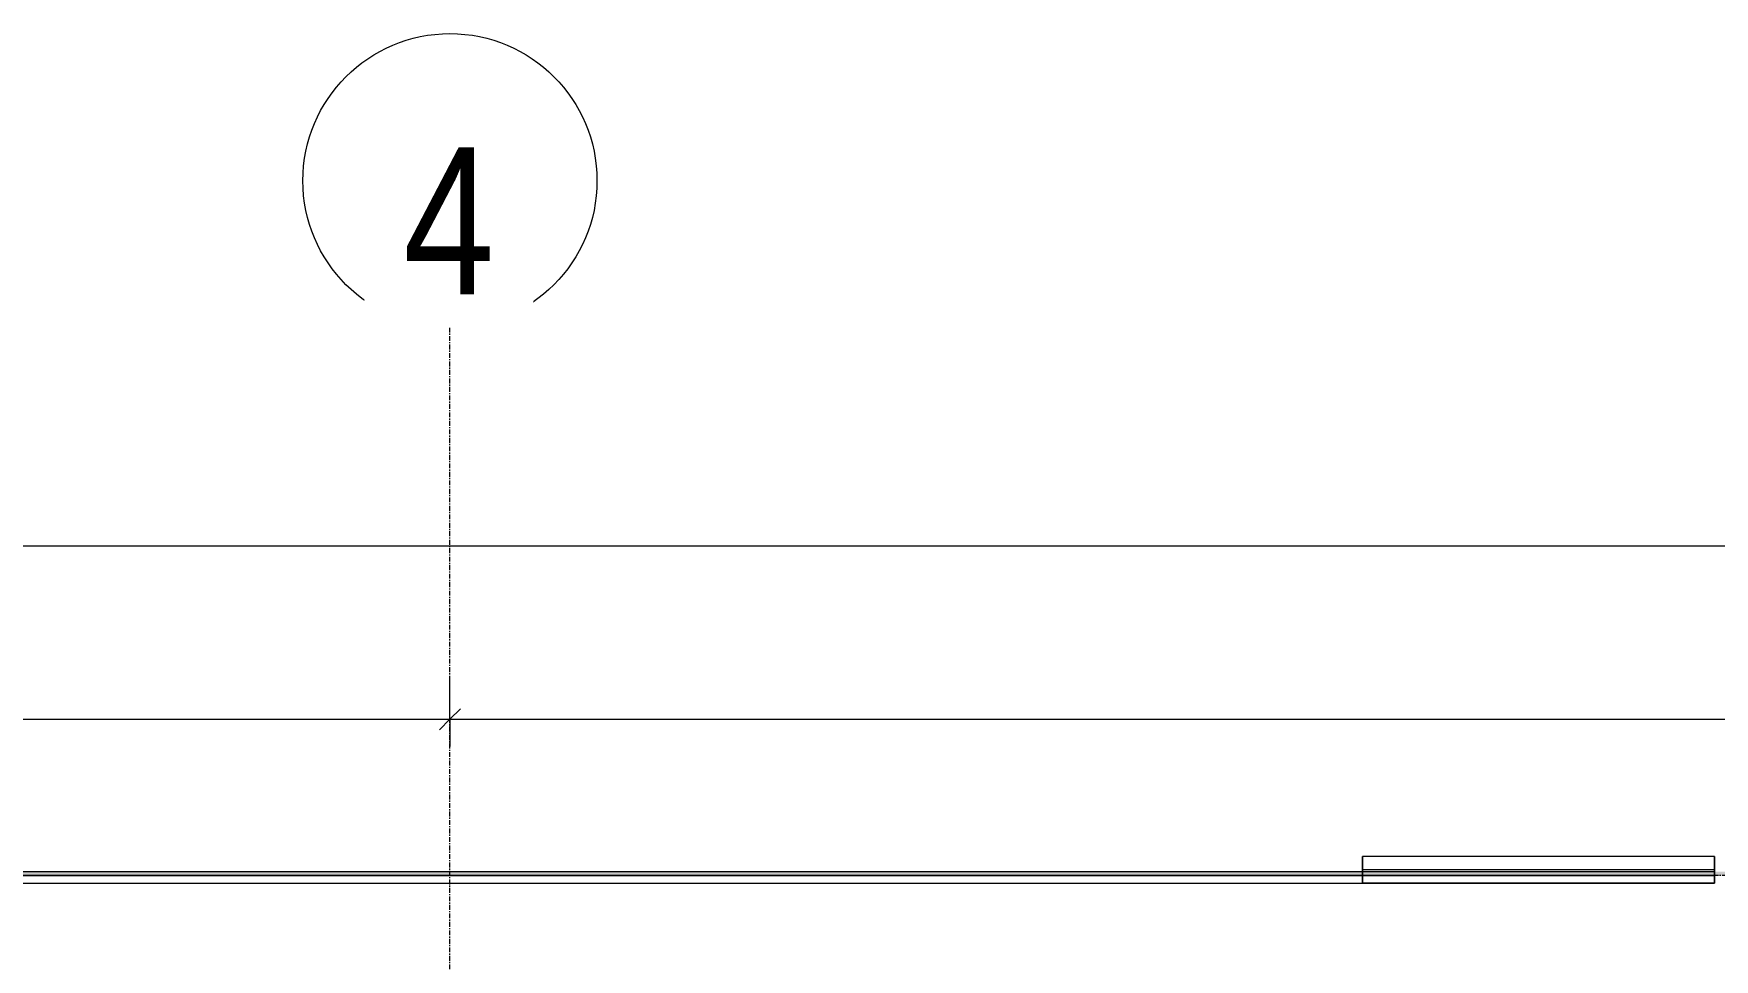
# Model space of a CAD drawing. Header units: millimetres. Extents: x -21807 to 29780, y -1565 to 60640.
# Drawn here: x 2111 to 6512, y 58218 to 60640 of the extents above; entities that cross this region are included whole.
import ezdxf

# ---------------------------------------------------------------- set-up
doc = ezdxf.new("R2010")
doc.units = ezdxf.units.MM
doc.linetypes.add('Grid Line', pattern=[22.225, 12.7, -3.175, 3.175, -3.175])
for name, color, linetype, lineweight in [('A-ANNO-DIMS', 7, 'Continuous', 9), ('A-ANNO-DIMS-110', 7, 'Continuous', 9), ('A-WALL', 7, 'Continuous', 9), ('A-WALL-PATT', 7, 'Continuous', 9), ('S-GRID', 7, 'Continuous', 9), ('S-GRID-IDEN', 7, 'Continuous', 9)]:
    doc.layers.add(name, color=color, linetype=linetype, lineweight=lineweight)
doc.layers.add('A-GLAZ', color=7, linetype='Continuous', lineweight=9, true_color=0x00007f)
doc.styles.add('Arial', font='arial.ttf', dxfattribs={"width": 0.8, "height": 385})
doc.styles.add('Arial_1', font='arial.ttf', dxfattribs={"width": 0.8, "height": 220})
doc.dimstyles.new('AK_DIM_2_0_Arial', dxfattribs={"dimscale": 304.8, "dimtxt": 224.457068, "dimasz": 0.180446, "dimexe": 0.360892, "dimexo": 0.360892, "dimgap": 0.036089, "dimtad": 1, "dimdec": 0, "dimzin": 0, "dimdsep": 46, "dimtxsty": 'Arial_1', "dimblk1": 'OBLIQUE', "dimblk2": 'OBLIQUE', "dimsah": 1, "dimcen": 0.09, "dimadec": 0, "dimazin": 0, "dimtfac": 1, "dimtdec": 4, "dimtix": 1, "dimtmove": 0, "dimatfit": 3, "dimfxl": 1, "dimtvp": 1, "dimtolj": 1, "dimtzin": 0, "dimarcsym": 2})

# ---------------------------------------------------------------- blocks, each defined once
blk = doc.blocks.new('M_Window-Louvers - 1000x1000mm-1207723-MẶT BẰNG PHÂN VÙNG NHIỆT ĐỘ _ ĐỘ ẨM')
at = {"layer": 'A-GLAZ', "color": 254, "lineweight": 13, "true_color": 0xe0e0ef}
for p, q in [((-460.5, 8.65), (-460.5, -26.275)), ((-460.5, 8.65), (460.5, 8.65)), ((-460.5, -26.275), (-460.5, 8.65)), ((460.5, 8.65), (-460.5, 8.65)), ((460.5, -26.275), (460.5, 8.65)), ((460.5, 8.65), (460.5, -26.275)), ((-460.5, -26.275), (-460.5, -61.2)), ((-460.5, -26.275), (460.5, -26.275)), ((-460.5, -61.2), (-460.5, -26.275)), ((-460.5, -26.275), (460.5, -26.275)), ((460.5, -61.2), (460.5, -26.275)), ((460.5, -26.275), (460.5, -61.2)), ((-460.5, -61.2), (460.5, -61.2)), ((-460.5, -61.2), (460.5, -61.2))]:
    blk.add_line(p, q, dxfattribs=at)
at = {"layer": 'A-GLAZ', "color": 254, "lineweight": 13, "true_color": 0xcccce5}
for p, q in [((-460.5, -26.275), (-460.5, 8.65)), ((460.5, 8.65), (-460.5, 8.65)), ((-460.5, 8.65), (-460.5, -26.275)), ((-460.5, 8.65), (460.5, 8.65)), ((460.5, 8.65), (460.5, -26.275)), ((460.5, -26.275), (460.5, 8.65)), ((-460.5, -61.2), (-460.5, -26.275)), ((-460.5, -26.275), (-460.5, -61.2)), ((460.5, -26.275), (460.5, -61.2)), ((460.5, -61.2), (460.5, -26.275)), ((-460.5, -61.2), (460.5, -61.2)), ((-460.5, -61.2), (460.5, -61.2))]:
    blk.add_line(p, q, dxfattribs=at)
at = {"layer": 'A-GLAZ', "color": 7, "lineweight": 13, "true_color": 0xececf5}
for p, q in [((-460.5, 8.65), (-460.5, -26.275)), ((-460.5, 8.65), (460.5, 8.65)), ((-460.5, -26.275), (-460.5, 8.65)), ((460.5, 8.65), (-460.5, 8.65)), ((460.5, -26.275), (460.5, 8.65)), ((460.5, 8.65), (460.5, -26.275)), ((-460.5, -26.275), (-460.5, -61.2)), ((-460.5, -61.2), (-460.5, -26.275)), ((460.5, -61.2), (460.5, -26.275)), ((460.5, -26.275), (460.5, -61.2)), ((-460.5, -61.2), (460.5, -61.2)), ((-460.5, -61.2), (460.5, -61.2))]:
    blk.add_line(p, q, dxfattribs=at)
at = {"layer": 'A-GLAZ', "color": 7, "lineweight": 13, "true_color": 0xf3f3f9}
for p, q in [((-460.5, 8.65), (-460.5, -26.275)), ((-460.5, 8.65), (460.5, 8.65)), ((-460.5, -26.275), (-460.5, 8.65)), ((460.5, 8.65), (-460.5, 8.65)), ((460.5, -26.275), (460.5, 8.65)), ((460.5, 8.65), (460.5, -26.275)), ((-460.5, -26.275), (460.5, -26.275)), ((-460.5, -26.275), (460.5, -26.275)), ((-460.5, -26.275), (-460.5, -61.2)), ((-460.5, -61.2), (-460.5, -26.275)), ((460.5, -61.2), (460.5, -26.275)), ((460.5, -26.275), (460.5, -61.2)), ((-460.5, -61.2), (460.5, -61.2)), ((-460.5, -61.2), (460.5, -61.2))]:
    blk.add_line(p, q, dxfattribs=at)
at = {"layer": 'A-GLAZ', "color": 7, "lineweight": 13, "true_color": 0xf7f7fb}
for p, q in [((-460.5, 8.65), (-460.5, -26.275)), ((-460.5, 8.65), (460.5, 8.65)), ((-460.5, -26.275), (-460.5, 8.65)), ((460.5, 8.65), (-460.5, 8.65)), ((460.5, -26.275), (460.5, 8.65)), ((460.5, 8.65), (460.5, -26.275)), ((-460.5, -26.275), (-460.5, -61.2)), ((-460.5, -61.2), (-460.5, -26.275)), ((460.5, -61.2), (460.5, -26.275)), ((460.5, -26.275), (460.5, -61.2)), ((-460.5, -61.2), (460.5, -61.2)), ((-460.5, -61.2), (460.5, -61.2))]:
    blk.add_line(p, q, dxfattribs=at)
at = {"layer": 'A-GLAZ', "color": 7, "lineweight": 13, "true_color": 0xfafafc}
for p, q in [((-460.5, 8.65), (-460.5, -26.275)), ((-460.5, 8.65), (460.5, 8.65)), ((-460.5, -26.275), (-460.5, 8.65)), ((460.5, 8.65), (-460.5, 8.65)), ((460.5, -26.275), (460.5, 8.65)), ((460.5, 8.65), (460.5, -26.275)), ((-460.5, -26.275), (460.5, -26.275)), ((-460.5, -26.275), (460.5, -26.275)), ((-460.5, -26.275), (-460.5, -61.2)), ((-460.5, -61.2), (-460.5, -26.275)), ((460.5, -61.2), (460.5, -26.275)), ((460.5, -26.275), (460.5, -61.2)), ((-460.5, -61.2), (460.5, -61.2)), ((-460.5, -61.2), (460.5, -61.2))]:
    blk.add_line(p, q, dxfattribs=at)
at = {"layer": 'A-GLAZ', "color": 7, "lineweight": 13, "true_color": 0xfcfcfd}
for p, q in [((-460.5, 8.65), (-460.5, -26.275)), ((-460.5, 8.65), (460.5, 8.65)), ((-460.5, -26.275), (-460.5, 8.65)), ((460.5, 8.65), (-460.5, 8.65)), ((460.5, -26.275), (460.5, 8.65)), ((460.5, 8.65), (460.5, -26.275)), ((-460.5, -26.275), (-460.5, -61.2)), ((-460.5, -61.2), (-460.5, -26.275)), ((460.5, -61.2), (460.5, -26.275)), ((460.5, -26.275), (460.5, -61.2)), ((-460.5, -61.2), (460.5, -61.2)), ((-460.5, -61.2), (460.5, -61.2))]:
    blk.add_line(p, q, dxfattribs=at)
at = {"layer": 'A-GLAZ', "color": 7, "lineweight": 13, "true_color": 0xfdfdfd}
for p, q in [((-460.5, 8.65), (-460.5, -26.275)), ((-460.5, 8.65), (460.5, 8.65)), ((-460.5, 8.65), (-460.5, -26.275)), ((-460.5, -26.275), (-460.5, 8.65)), ((460.5, 8.65), (-460.5, 8.65)), ((-460.5, 8.65), (460.5, 8.65)), ((-460.5, 8.65), (-460.5, -26.275)), ((-460.5, -26.275), (-460.5, 8.65)), ((460.5, 8.65), (-460.5, 8.65)), ((-460.5, 8.65), (460.5, 8.65)), ((-460.5, 8.65), (-460.5, -26.275)), ((-460.5, -26.275), (-460.5, 8.65)), ((460.5, 8.65), (-460.5, 8.65)), ((-460.5, 8.65), (460.5, 8.65)), ((-460.5, 8.65), (-460.5, -26.275)), ((-460.5, -26.275), (-460.5, 8.65)), ((460.5, 8.65), (-460.5, 8.65)), ((-460.5, 8.65), (460.5, 8.65)), ((-460.5, 8.65), (-460.5, -26.275)), ((-460.5, -26.275), (-460.5, 8.65)), ((460.5, 8.65), (-460.5, 8.65)), ((-460.5, 8.65), (460.5, 8.65)), ((-460.5, 8.65), (-460.5, -26.275)), ((-460.5, -26.275), (-460.5, 8.65)), ((460.5, 8.65), (-460.5, 8.65)), ((-460.5, 8.65), (460.5, 8.65)), ((-460.5, 8.65), (-460.5, -26.275)), ((-460.5, -26.275), (-460.5, 8.65)), ((460.5, 8.65), (-460.5, 8.65)), ((-460.5, 8.65), (460.5, 8.65)), ((-460.5, 8.65), (-460.5, -26.275)), ((-460.5, -26.275), (-460.5, 8.65)), ((460.5, 8.65), (-460.5, 8.65)), ((-460.5, 8.65), (460.5, 8.65)), ((-460.5, 8.65), (-460.5, -26.275)), ((-460.5, -26.275), (-460.5, 8.65)), ((460.5, 8.65), (-460.5, 8.65)), ((-460.5, 8.65), (460.5, 8.65)), ((-460.5, 8.65), (-460.5, -26.275)), ((-460.5, -26.275), (-460.5, 8.65)), ((460.5, 8.65), (-460.5, 8.65)), ((-460.5, 8.65), (460.5, 8.65)), ((-460.5, 8.65), (-460.5, -26.275)), ((-460.5, -26.275), (-460.5, 8.65)), ((460.5, 8.65), (-460.5, 8.65)), ((-460.5, 8.65), (460.5, 8.65)), ((-460.5, 8.65), (-460.5, -26.275)), ((-460.5, -26.275), (-460.5, 8.65)), ((460.5, 8.65), (-460.5, 8.65)), ((-460.5, 8.65), (460.5, 8.65)), ((-460.5, 8.65), (-460.5, -26.275)), ((-460.5, -26.275), (-460.5, 8.65)), ((460.5, 8.65), (-460.5, 8.65)), ((-460.5, 8.65), (460.5, 8.65)), ((-460.5, 8.65), (-460.5, -26.275)), ((-460.5, -26.275), (-460.5, 8.65)), ((460.5, 8.65), (-460.5, 8.65)), ((-460.5, 8.65), (460.5, 8.65)), ((460.5, -26.275), (460.5, 8.65)), ((460.5, 8.65), (460.5, -26.275)), ((460.5, -26.275), (460.5, 8.65)), ((460.5, 8.65), (460.5, -26.275)), ((460.5, -26.275), (460.5, 8.65)), ((460.5, 8.65), (460.5, -26.275)), ((460.5, -26.275), (460.5, 8.65)), ((460.5, 8.65), (460.5, -26.275)), ((460.5, -26.275), (460.5, 8.65)), ((460.5, 8.65), (460.5, -26.275)), ((460.5, -26.275), (460.5, 8.65)), ((460.5, 8.65), (460.5, -26.275)), ((460.5, -26.275), (460.5, 8.65)), ((460.5, 8.65), (460.5, -26.275)), ((460.5, -26.275), (460.5, 8.65)), ((460.5, 8.65), (460.5, -26.275)), ((460.5, -26.275), (460.5, 8.65)), ((460.5, 8.65), (460.5, -26.275)), ((460.5, -26.275), (460.5, 8.65)), ((460.5, 8.65), (460.5, -26.275)), ((460.5, -26.275), (460.5, 8.65)), ((460.5, 8.65), (460.5, -26.275)), ((460.5, -26.275), (460.5, 8.65)), ((460.5, 8.65), (460.5, -26.275)), ((460.5, -26.275), (460.5, 8.65)), ((460.5, 8.65), (460.5, -26.275)), ((460.5, -26.275), (460.5, 8.65)), ((460.5, 8.65), (460.5, -26.275)), ((460.5, -26.275), (460.5, 8.65)), ((-460.5, -26.275), (460.5, -26.275)), ((-460.5, -26.275), (460.5, -26.275)), ((-460.5, -26.275), (460.5, -26.275)), ((-460.5, -26.275), (460.5, -26.275)), ((-460.5, -26.275), (460.5, -26.275)), ((-460.5, -26.275), (460.5, -26.275)), ((-460.5, -26.275), (460.5, -26.275)), ((-460.5, -26.275), (-460.5, -61.2)), ((-460.5, -26.275), (460.5, -26.275)), ((-460.5, -26.275), (460.5, -26.275)), ((-460.5, -26.275), (-460.5, -61.2)), ((-460.5, -61.2), (-460.5, -26.275)), ((-460.5, -26.275), (460.5, -26.275)), ((-460.5, -26.275), (460.5, -26.275)), ((-460.5, -26.275), (-460.5, -61.2)), ((-460.5, -61.2), (-460.5, -26.275)), ((-460.5, -26.275), (460.5, -26.275)), ((-460.5, -26.275), (460.5, -26.275)), ((-460.5, -26.275), (-460.5, -61.2)), ((-460.5, -61.2), (-460.5, -26.275)), ((-460.5, -26.275), (460.5, -26.275)), ((-460.5, -26.275), (460.5, -26.275)), ((-460.5, -26.275), (-460.5, -61.2)), ((-460.5, -61.2), (-460.5, -26.275)), ((-460.5, -26.275), (460.5, -26.275)), ((-460.5, -26.275), (460.5, -26.275)), ((-460.5, -26.275), (-460.5, -61.2)), ((-460.5, -61.2), (-460.5, -26.275)), ((-460.5, -26.275), (460.5, -26.275)), ((-460.5, -26.275), (460.5, -26.275)), ((-460.5, -26.275), (-460.5, -61.2)), ((-460.5, -61.2), (-460.5, -26.275)), ((-460.5, -26.275), (460.5, -26.275)), ((-460.5, -26.275), (460.5, -26.275)), ((-460.5, -26.275), (-460.5, -61.2)), ((-460.5, -61.2), (-460.5, -26.275)), ((-460.5, -26.275), (460.5, -26.275)), ((-460.5, -26.275), (460.5, -26.275)), ((-460.5, -26.275), (-460.5, -61.2)), ((-460.5, -61.2), (-460.5, -26.275)), ((-460.5, -26.275), (460.5, -26.275)), ((-460.5, -26.275), (460.5, -26.275)), ((-460.5, -26.275), (-460.5, -61.2)), ((-460.5, -61.2), (-460.5, -26.275)), ((-460.5, -26.275), (460.5, -26.275)), ((-460.5, -26.275), (460.5, -26.275)), ((-460.5, -26.275), (-460.5, -61.2)), ((-460.5, -61.2), (-460.5, -26.275)), ((-460.5, -26.275), (460.5, -26.275)), ((-460.5, -26.275), (460.5, -26.275)), ((-460.5, -26.275), (-460.5, -61.2)), ((-460.5, -61.2), (-460.5, -26.275)), ((-460.5, -26.275), (460.5, -26.275)), ((-460.5, -26.275), (460.5, -26.275)), ((-460.5, -26.275), (-460.5, -61.2)), ((-460.5, -61.2), (-460.5, -26.275)), ((-460.5, -26.275), (460.5, -26.275)), ((-460.5, -26.275), (460.5, -26.275)), ((-460.5, -26.275), (-460.5, -61.2)), ((-460.5, -61.2), (-460.5, -26.275)), ((-460.5, -26.275), (460.5, -26.275)), ((-460.5, -26.275), (460.5, -26.275)), ((-460.5, -26.275), (-460.5, -61.2)), ((-460.5, -61.2), (-460.5, -26.275)), ((-460.5, -26.275), (460.5, -26.275)), ((-460.5, -26.275), (460.5, -26.275)), ((460.5, -61.2), (460.5, -26.275)), ((460.5, -26.275), (460.5, -61.2)), ((460.5, -61.2), (460.5, -26.275)), ((460.5, -26.275), (460.5, -61.2)), ((460.5, -61.2), (460.5, -26.275)), ((460.5, -26.275), (460.5, -61.2)), ((460.5, -61.2), (460.5, -26.275)), ((460.5, -26.275), (460.5, -61.2)), ((460.5, -61.2), (460.5, -26.275)), ((460.5, -26.275), (460.5, -61.2)), ((460.5, -61.2), (460.5, -26.275)), ((460.5, -26.275), (460.5, -61.2)), ((460.5, -61.2), (460.5, -26.275)), ((460.5, -26.275), (460.5, -61.2)), ((460.5, -61.2), (460.5, -26.275)), ((460.5, -26.275), (460.5, -61.2)), ((460.5, -61.2), (460.5, -26.275)), ((460.5, -26.275), (460.5, -61.2)), ((460.5, -61.2), (460.5, -26.275)), ((460.5, -26.275), (460.5, -61.2)), ((460.5, -61.2), (460.5, -26.275)), ((460.5, -26.275), (460.5, -61.2)), ((460.5, -61.2), (460.5, -26.275)), ((460.5, -26.275), (460.5, -61.2)), ((460.5, -61.2), (460.5, -26.275)), ((460.5, -26.275), (460.5, -61.2)), ((460.5, -61.2), (460.5, -26.275)), ((460.5, -26.275), (460.5, -61.2)), ((460.5, -61.2), (460.5, -26.275)), ((-460.5, -61.2), (460.5, -61.2)), ((-460.5, -61.2), (460.5, -61.2)), ((-460.5, -61.2), (460.5, -61.2)), ((-460.5, -61.2), (460.5, -61.2)), ((-460.5, -61.2), (460.5, -61.2)), ((-460.5, -61.2), (460.5, -61.2)), ((-460.5, -61.2), (460.5, -61.2)), ((-460.5, -61.2), (460.5, -61.2)), ((-460.5, -61.2), (460.5, -61.2)), ((-460.5, -61.2), (460.5, -61.2)), ((-460.5, -61.2), (460.5, -61.2)), ((-460.5, -61.2), (460.5, -61.2)), ((-460.5, -61.2), (460.5, -61.2)), ((-460.5, -61.2), (460.5, -61.2)), ((-460.5, -61.2), (460.5, -61.2)), ((-460.5, -61.2), (460.5, -61.2)), ((-460.5, -61.2), (460.5, -61.2)), ((-460.5, -61.2), (460.5, -61.2)), ((-460.5, -61.2), (460.5, -61.2)), ((-460.5, -61.2), (460.5, -61.2)), ((-460.5, -61.2), (460.5, -61.2)), ((-460.5, -61.2), (460.5, -61.2)), ((-460.5, -61.2), (460.5, -61.2)), ((-460.5, -61.2), (460.5, -61.2)), ((-460.5, -61.2), (460.5, -61.2)), ((-460.5, -61.2), (460.5, -61.2)), ((-460.5, -61.2), (460.5, -61.2)), ((-460.5, -61.2), (460.5, -61.2)), ((-460.5, -61.2), (460.5, -61.2))]:
    blk.add_line(p, q, dxfattribs=at)
at = {"layer": 'A-GLAZ', "color": 9, "lineweight": 13, "true_color": 0xaaaad4}
for p, q in [((-460.5, -26.275), (-460.5, 8.65)), ((460.5, 8.65), (-460.5, 8.65)), ((460.5, 8.65), (460.5, -26.275)), ((-460.5, -61.2), (-460.5, -26.275)), ((-460.5, -26.275), (460.5, -26.275)), ((460.5, -26.275), (460.5, -61.2)), ((-460.5, -61.2), (460.5, -61.2))]:
    blk.add_line(p, q, dxfattribs=at)
blk = doc.blocks.new('AK-SGS-M3-A_rvt-1-MẶT BẰNG PHÂN VÙNG NHIỆT ĐỘ _ ĐỘ ẨM')
at = {"layer": 'A-WALL-PATT', "true_color": 0xeaeaea, "transparency": 33554534}
h = blk.add_hatch(color=254, dxfattribs=at)
h.paths.add_polyline_path([(-20048.6, 58416.9), (-19998.6, 58416.9), (-19998.6, 58436.9), (-17584.1, 58436.9), (-17584.1, 58446.9), (-20048.6, 58446.9), (-20048.6, 58436.9)])
h.paths.add_polyline_path([(15212.1, 58436.9), (15291, 58436.9), (15291, 58446.9), (15212.1, 58446.9)])
h.paths.add_polyline_path([(14291.1, 58436.9), (14291.1, 58446.9), (14212.2, 58446.9), (14212.2, 58436.9), (14272.3, 58436.9)])
h.paths.add_polyline_path([(13291.2, 58436.9), (13291.2, 58446.9), (8511.7, 58446.9), (8511.7, 58436.9), (13051.4, 58436.9)])
h.paths.add_polyline_path([(-16663.1, 58436.9), (-16584.2, 58436.9), (-16584.2, 58446.9), (-16663.1, 58446.9)])
h.paths.add_polyline_path([(-15663.2, 58436.9), (-15584.3, 58436.9), (-15584.3, 58446.9), (-15663.2, 58446.9)])
h.paths.add_polyline_path([(-14663.3, 58436.9), (-9809.1, 58436.9), (-9809.1, 58446.9), (-14663.3, 58446.9)])
h.paths.add_polyline_path([(7590.7, 58436.9), (7590.7, 58446.9), (7511.8, 58446.9), (7511.8, 58436.9), (7521.4, 58436.9)])
h.paths.add_polyline_path([(6590.8, 58436.9), (6590.8, 58446.9), (6511.9, 58446.9), (6511.9, 58436.9), (6587.7, 58436.9)])
h.paths.add_polyline_path([(-8888.1, 58436.9), (-8809.2, 58436.9), (-8809.2, 58446.9), (-8888.1, 58446.9)])
h.paths.add_polyline_path([(5590.9, 58436.9), (5590.9, 58446.9), (-6888.3, 58446.9), (-6888.3, 58436.9), (5007.7, 58436.9)])
h.paths.add_polyline_path([(-7888.2, 58436.9), (-7809.3, 58436.9), (-7809.3, 58446.9), (-7888.2, 58446.9)])
h = blk.add_hatch(color=254, dxfattribs=at)
h.paths.add_polyline_path([(15349.5, 58436.9), (15349.5, 58446.9), (15291, 58446.9), (15291, 58436.9)])
h.paths.add_polyline_path([(-17399.6, 58436.9), (-16663.1, 58436.9), (-16663.1, 58446.9), (-17584.1, 58446.9), (-17584.1, 58436.9)])
h.paths.add_polyline_path([(15212.1, 58436.9), (15212.1, 58446.9), (14291.1, 58446.9), (14291.1, 58436.9), (15205.9, 58436.9)])
h.paths.add_polyline_path([(-16584.2, 58436.9), (-15663.2, 58436.9), (-15663.2, 58446.9), (-16584.2, 58446.9)])
h.paths.add_polyline_path([(14212.2, 58436.9), (14212.2, 58446.9), (13291.2, 58446.9), (13291.2, 58436.9), (14200.5, 58436.9)])
h.paths.add_polyline_path([(-15584.3, 58436.9), (-14663.3, 58436.9), (-14663.3, 58446.9), (-15584.3, 58446.9)])
h.paths.add_polyline_path([(8511.7, 58436.9), (8511.7, 58446.9), (7590.7, 58446.9), (7590.7, 58436.9), (8455, 58436.9)])
h.paths.add_polyline_path([(-9809.1, 58436.9), (-8888.1, 58436.9), (-8888.1, 58446.9), (-9809.1, 58446.9)])
h.paths.add_polyline_path([(7511.8, 58436.9), (7511.8, 58446.9), (6590.8, 58446.9), (6590.8, 58436.9), (7449.5, 58436.9)])
h.paths.add_polyline_path([(-8809.2, 58436.9), (-7888.2, 58436.9), (-7888.2, 58446.9), (-8809.2, 58446.9)])
h.paths.add_polyline_path([(6511.9, 58436.9), (6511.9, 58446.9), (5590.9, 58446.9), (5590.9, 58436.9), (6444.1, 58436.9)])
h.paths.add_polyline_path([(-7809.3, 58436.9), (-6888.3, 58436.9), (-6888.3, 58446.9), (-7809.3, 58446.9)])
at = {"layer": 'A-WALL', "color": 253, "lineweight": 13, "true_color": 0xaaaaaa}
for p, q in [((5590.9, 58446.9), (-6888.3, 58446.9)), ((-6888.3, 58416.9), (5590.9, 58416.9))]:
    blk.add_line(p, q, dxfattribs=at)
at = {"layer": 'A-WALL', "color": 9, "lineweight": 13, "true_color": 0xc3c3c3}
for p, q in [((5590.9, 58446.9), (-6888.3, 58446.9)), ((-6888.3, 58436.9), (5590.9, 58436.9)), ((-6888.3, 58416.9), (5590.9, 58416.9))]:
    blk.add_line(p, q, dxfattribs=at)
at = {"layer": 'A-WALL', "color": 7, "lineweight": 13, "true_color": 0xfdfdfd}
for p, q in [((6511.9, 58446.9), (5590.9, 58446.9)), ((6511.9, 58446.9), (5590.9, 58446.9)), ((5590.9, 58436.9), (6511.9, 58436.9)), ((6511.9, 58436.9), (5590.9, 58436.9)), ((5590.9, 58416.9), (6511.9, 58416.9)), ((5590.9, 58416.9), (6511.9, 58416.9))]:
    blk.add_line(p, q, dxfattribs=at)
at = {"layer": 'A-WALL', "color": 254, "lineweight": 13, "true_color": 0xd8d8d8}
blk.add_line((5590.9, 58436.9), (-6888.3, 58436.9), dxfattribs=at)
at = {"layer": 'A-GLAZ', "color": 9, "lineweight": 13, "true_color": 0xaaaad4, "rotation": 180}
blk.add_blockref('M_Window-Louvers - 1000x1000mm-1207723-MẶT BẰNG PHÂN VÙNG NHIỆT ĐỘ _ ĐỘ ẨM', (6051.4, 58425.6), dxfattribs=at)
blk = doc.blocks.new('Grid - M_Grid Head - Circle-116537-MẶT BẰNG PHÂN VÙNG NHIỆT ĐỘ _ ĐỘ ẨM')
at = {"layer": 'S-GRID-IDEN'}
blk.add_circle((0, 0), 3.5, dxfattribs=at)
blk = doc.blocks.new('DIMBLOCK3-MẶT BẰNG PHÂN VÙNG NHIỆT ĐỘ _ ĐỘ ẨM')
at = {"layer": 'A-ANNO-DIMS-110'}
for p, q in [((-4498.6, 58846.1), (-4498.6, 58956.1)), ((3201.4, 58846.1), (3201.4, 58956.1)), ((-4498.6, 58846.1), (-4526.1, 58818.6)), ((-4498.6, 58846.1), (-4471.1, 58873.6)), ((-4498.6, 58846.1), (3201.4, 58846.1)), ((-4498.6, 58846.1), (-4498.6, 58775)), ((3201.4, 58846.1), (3173.9, 58818.6)), ((3201.4, 58846.1), (3228.9, 58873.6)), ((3201.4, 58846.1), (3201.4, 58775))]:
    blk.add_line(p, q, dxfattribs=at)
at = {"layer": 'A-ANNO-DIMS-110', "color": 0, "insert": (-917.9, 59142.7), "char_height": 220, "width": 646.436, "attachment_point": 1, "line_spacing_factor": 0.941778, "style": 'Arial_1'}
blk.add_mtext('7700', dxfattribs=at)
blk = doc.blocks.new('_Oblique')
at = {"color": 0, "linetype": 'ByBlock', "lineweight": -2}
blk.add_line((-0.5, -0.5), (0.5, 0.5), dxfattribs=at)
blk = doc.blocks.new('DIMBLOCK4-MẶT BẰNG PHÂN VÙNG NHIỆT ĐỘ _ ĐỘ ẨM')
at = {"layer": 'A-ANNO-DIMS-110'}
for p, q in [((3201.4, 58846.1), (3201.4, 58956.1)), ((10901.4, 58846.1), (10901.4, 58956.1)), ((3201.4, 58846.1), (3173.9, 58818.6)), ((3201.4, 58846.1), (3228.9, 58873.6)), ((3201.4, 58846.1), (10901.4, 58846.1)), ((3201.4, 58846.1), (3201.4, 58775)), ((10901.4, 58846.1), (10873.9, 58818.6)), ((10901.4, 58846.1), (10928.9, 58873.6)), ((10901.4, 58846.1), (10901.4, 58775))]:
    blk.add_line(p, q, dxfattribs=at)
at = {"layer": 'A-ANNO-DIMS-110', "color": 0, "insert": (6782.1, 59142.7), "char_height": 220, "width": 646.436, "attachment_point": 1, "line_spacing_factor": 0.941778, "style": 'Arial_1'}
blk.add_mtext('7700', dxfattribs=at)
blk = doc.blocks.new('DIMBLOCK5-MẶT BẰNG PHÂN VÙNG NHIỆT ĐỘ _ ĐỘ ẨM')
at = {"layer": 'A-ANNO-DIMS-110'}
for p, q in [((-20048.6, 59299.7), (-20048.6, 59409.7)), ((10901.4, 59299.7), (10901.4, 59409.7)), ((-20048.6, 59299.7), (-20021.1, 59327.2)), ((10901.4, 59299.7), (10928.9, 59327.2)), ((-20048.6, 59299.7), (-20076.1, 59272.2)), ((-20048.6, 59299.7), (10901.4, 59299.7)), ((-20048.6, 59299.7), (-20048.6, 59228.6)), ((10901.4, 59299.7), (10873.9, 59272.2)), ((10901.4, 59299.7), (10901.4, 59228.6))]:
    blk.add_line(p, q, dxfattribs=at)
at = {"layer": 'A-ANNO-DIMS-110', "color": 0, "insert": (-4910.3, 59596.3), "char_height": 220, "width": 808.045, "attachment_point": 1, "line_spacing_factor": 0.941778, "style": 'Arial_1'}
blk.add_mtext('30950', dxfattribs=at)

msp = doc.modelspace()

# ---------------------------------------------------------------- linework, layer by layer
at = {"layer": 'S-GRID', "linetype": 'Grid Line'}
msp.add_line((15901.4, 58436.9), (-21036.6, 58436.9), dxfattribs=at)

# ---------------------------------------------------------------- block references
at = {"lineweight": 5}
msp.add_blockref('AK-SGS-M3-A_rvt-1-MẶT BẰNG PHÂN VÙNG NHIỆT ĐỘ _ ĐỘ ẨM', (0, 0), dxfattribs=at)
at = {"layer": 'S-GRID-IDEN', "xscale": 110, "yscale": 110, "zscale": 110}
msp.add_blockref('Grid - M_Grid Head - Circle-116537-MẶT BẰNG PHÂN VÙNG NHIỆT ĐỘ _ ĐỘ ẨM', (3201.4, 60255.5), dxfattribs=at)

# ---------------------------------------------------------------- dimensions: what is measured, and where the dimension line sits
at = {"layer": 'A-ANNO-DIMS'}
for base, p1, p2, override, picture, middle in [((10901.4, 59299.7), (-20048.6, 59338.6), (10901.4, 59338.6), {"dimpost": '<>', "dimfxl": 30950}, 'DIMBLOCK5-MẶT BẰNG PHÂN VÙNG NHIỆT ĐỘ _ ĐỘ ẨM', (-4573.6, 59423.1)), ((3201.4, 58846.1), (-4498.6, 58885), (3201.4, 58885), {"dimpost": '<>', "dimfxl": 7700}, 'DIMBLOCK3-MẶT BẰNG PHÂN VÙNG NHIỆT ĐỘ _ ĐỘ ẨM', (-648.6, 58969.5)), ((10901.4, 58846.1), (3201.4, 58885), (10901.4, 58885), {"dimpost": '<>', "dimfxl": 7700}, 'DIMBLOCK4-MẶT BẰNG PHÂN VÙNG NHIỆT ĐỘ _ ĐỘ ẨM', (7051.4, 58969.5))]:
    dim = msp.add_linear_dim(base=base, p1=p1, p2=p2, dimstyle='AK_DIM_2_0_Arial', override=override, dxfattribs=at)
    dim.commit()
    dim.dimension.update_dxf_attribs({"geometry": picture, "text_midpoint": middle})

# ---------------------------------------------------------------- next in the draw order: texts
at = {"layer": 'S-GRID-IDEN', "insert": (3198.6, 60150.7), "char_height": 385, "width": 249.92, "attachment_point": 5, "line_spacing_factor": 0.936439, "style": 'Arial', "bg_fill": 3, "box_fill_scale": 1.25, "bg_fill_color": 256, "bg_fill_true_color": 13158600, "bg_fill_transparency": 0}
msp.add_mtext('\\pxqc,t2.90286,5.80571,8.70857,11.61143,14.51429,17.41714,20.32,23.22286,26.12571,29.02857,31.93143,34.83429,37.73714,40.64,43.54286,46.44571,49.34857,52.25143,55.15429,58.05714,60.96,63.86286,66.76571,69.66857,72.57143,75.47429,78.37714,81.28,84.18286,87.08571,89.98857,92.89143;{4}', dxfattribs=at)

# ---------------------------------------------------------------- next in the draw order: linework, layer by layer
at = {"layer": 'S-GRID', "linetype": 'Grid Line'}
msp.add_line((3201.4, 43567.6), (3201.4, 59870.5), dxfattribs=at)

doc.saveas('drawing.dxf')
